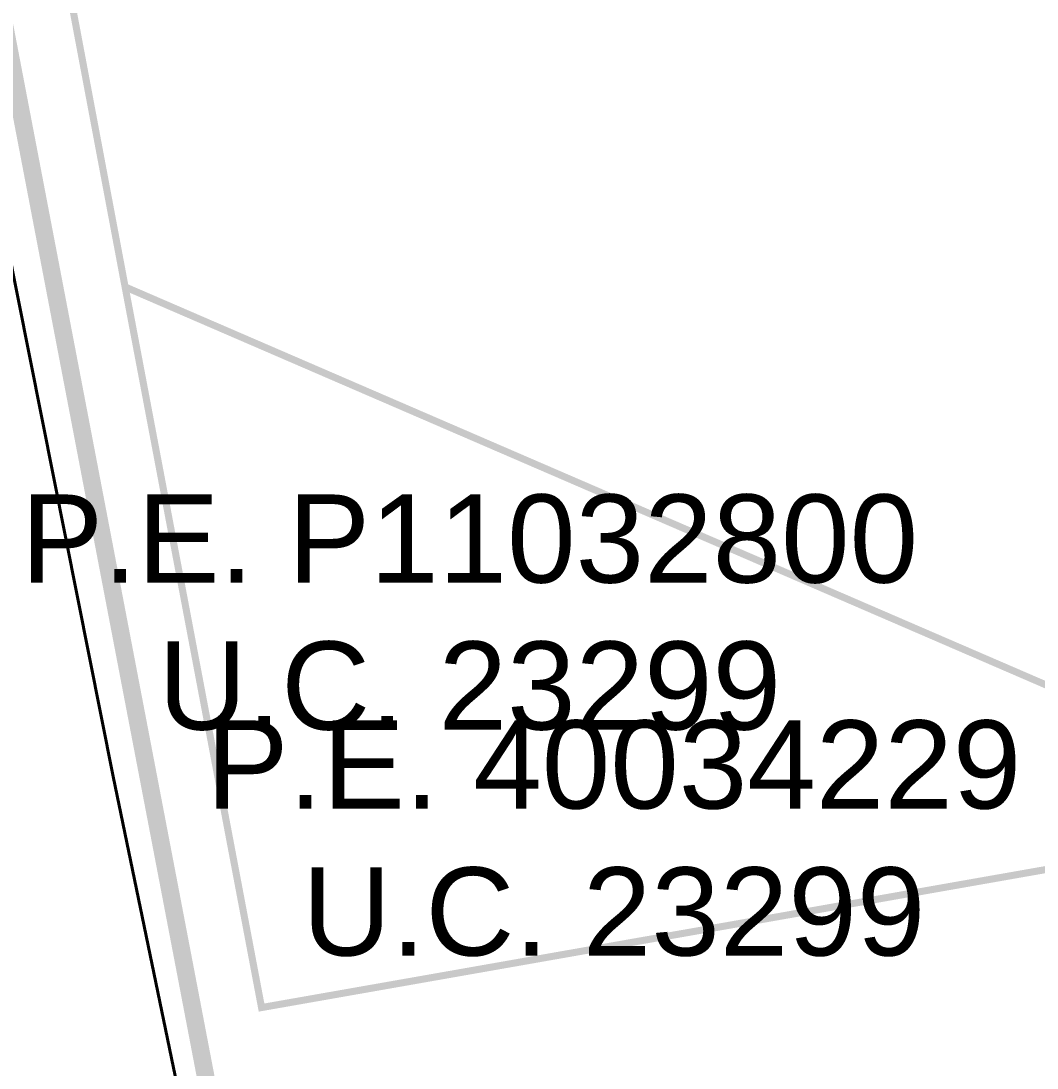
# Model space of a CAD drawing. Header units: metres. Extents: x 561401 to 594056, y 8460144 to 8508504.
# Drawn here: x 586992.34 to 587021.15, y 8500538.51 to 8500568.2 of the extents above; entities that cross this region are included whole.
import ezdxf

# ---------------------------------------------------------------- set-up
doc = ezdxf.new("R2010")
doc.units = ezdxf.units.M
for name, color, linetype in [('1.1. DERECHO DE VIA', 230, 'Continuous'), ('1.1. VIA EXISTENTE', 252, 'Continuous'), ('1.2. AFECTADOS BASE GRAFICA SUNARP', 150, 'Continuous'), ('1.2. BASE GRAFICA SUNARP', 150, 'Continuous'), ('1.3 ETIQUETA P.E. Y U.C.', 1, 'Continuous')]:
    doc.layers.add(name, color=color, linetype=linetype)
doc.styles.add('Arial', font='arial.ttf', dxfattribs={"height": 1})

msp = doc.modelspace()

# ---------------------------------------------------------------- linework, layer by layer
at = {"layer": '1.1. DERECHO DE VIA', "color": 230, "linetype": 'Continuous', "lineweight": 40, "ltscale": 0.2, "const_width": 0.5}
msp.add_lwpolyline([(586926.483, 8500915.677), (586930.056, 8500895.998), (586933.678, 8500876.329), (586937.299, 8500856.66), (586940.909, 8500836.988), (586944.519, 8500817.317), (586948.191, 8500797.657), (586951.957, 8500778.015), (586955.692, 8500758.366), (586959.532, 8500738.739), (586963.415, 8500719.119), (586967.298, 8500699.5), (586971.096, 8500679.864), (586974.716, 8500660.195), (586978.337, 8500640.525), (586981.957, 8500620.855), (586985.578, 8500601.186), (586989.3, 8500581.535), (586993.06, 8500561.892), (586996.82, 8500542.249), (587000.579, 8500522.605)], dxfattribs=at)
at = {"layer": '1.1. VIA EXISTENTE', "color": 253, "linetype": 'Continuous', "lineweight": 40, "ltscale": 0.2, "true_color": 0x84a4a6}
msp.add_lwpolyline([(586919.597, 8500944.923), (586924.89, 8500913.432), (586929.97, 8500887.727), (586936.809, 8500850.714), (586942.855, 8500814.481), (586946.117, 8500797.897), (586949.633, 8500777.956), (586954.094, 8500756.029), (586957.836, 8500735.701), (586965.926, 8500694.069), (586973.35, 8500658.474), (586978.078, 8500630.869), (586983.751, 8500606.038), (586988.405, 8500579.7), (586994.957, 8500546.78), (587000.317, 8500520.918)], dxfattribs=at)
at = {"layer": '1.2. AFECTADOS BASE GRAFICA SUNARP', "color": 64, "linetype": 'Continuous', "lineweight": -3, "const_width": 0.2}
msp.add_lwpolyline([(587030.01, 8500545.657), (586999.166, 8500540.229), (586995.298, 8500560.661), (586991.536, 8500580.651), (586989.675, 8500590.473), (586984.437, 8500618.072), (586991.826, 8500619.388), (587000.79, 8500614.271), (587012.831, 8500606.78), (587018.422, 8500604.3), (587029.637, 8500600.71)], dxfattribs=at)
at = {"layer": '1.2. BASE GRAFICA SUNARP', "color": 64, "linetype": 'Continuous', "lineweight": -3, "const_width": 0.2}
for points in [[(586991.826, 8500619.388), (586984.437, 8500618.072), (586989.675, 8500590.473), (587010.03, 8500594.153), (587011.837, 8500584.317), (586991.536, 8500580.651), (586995.298, 8500560.661), (587030.01, 8500545.657), (587027.44, 8500566.141), (587047.211, 8500569.172), (587044.048, 8500594.372), (587029.637, 8500600.71), (587018.422, 8500604.3), (587012.831, 8500606.78), (587000.79, 8500614.271), (586991.826, 8500619.388)], [(586995.298, 8500560.661), (586999.166, 8500540.229), (587030.01, 8500545.657), (586995.298, 8500560.661)]]:
    msp.add_lwpolyline(points, close=True, dxfattribs=at)

# ---------------------------------------------------------------- texts
at = {"layer": '1.3 ETIQUETA P.E. Y U.C.', "color": 1, "char_height": 2.5, "attachment_point": 5, "style": 'Arial'}
for s, insert in [('P.E. P11032800\\PU.C. 23299', (587005.063, 8500551.425)), ('P.E. 40034229\\PU.C. 23299', (587009.153, 8500545.02))]:
    msp.add_mtext(s, dxfattribs=dict(at, insert=insert))

doc.saveas('drawing.dxf')
